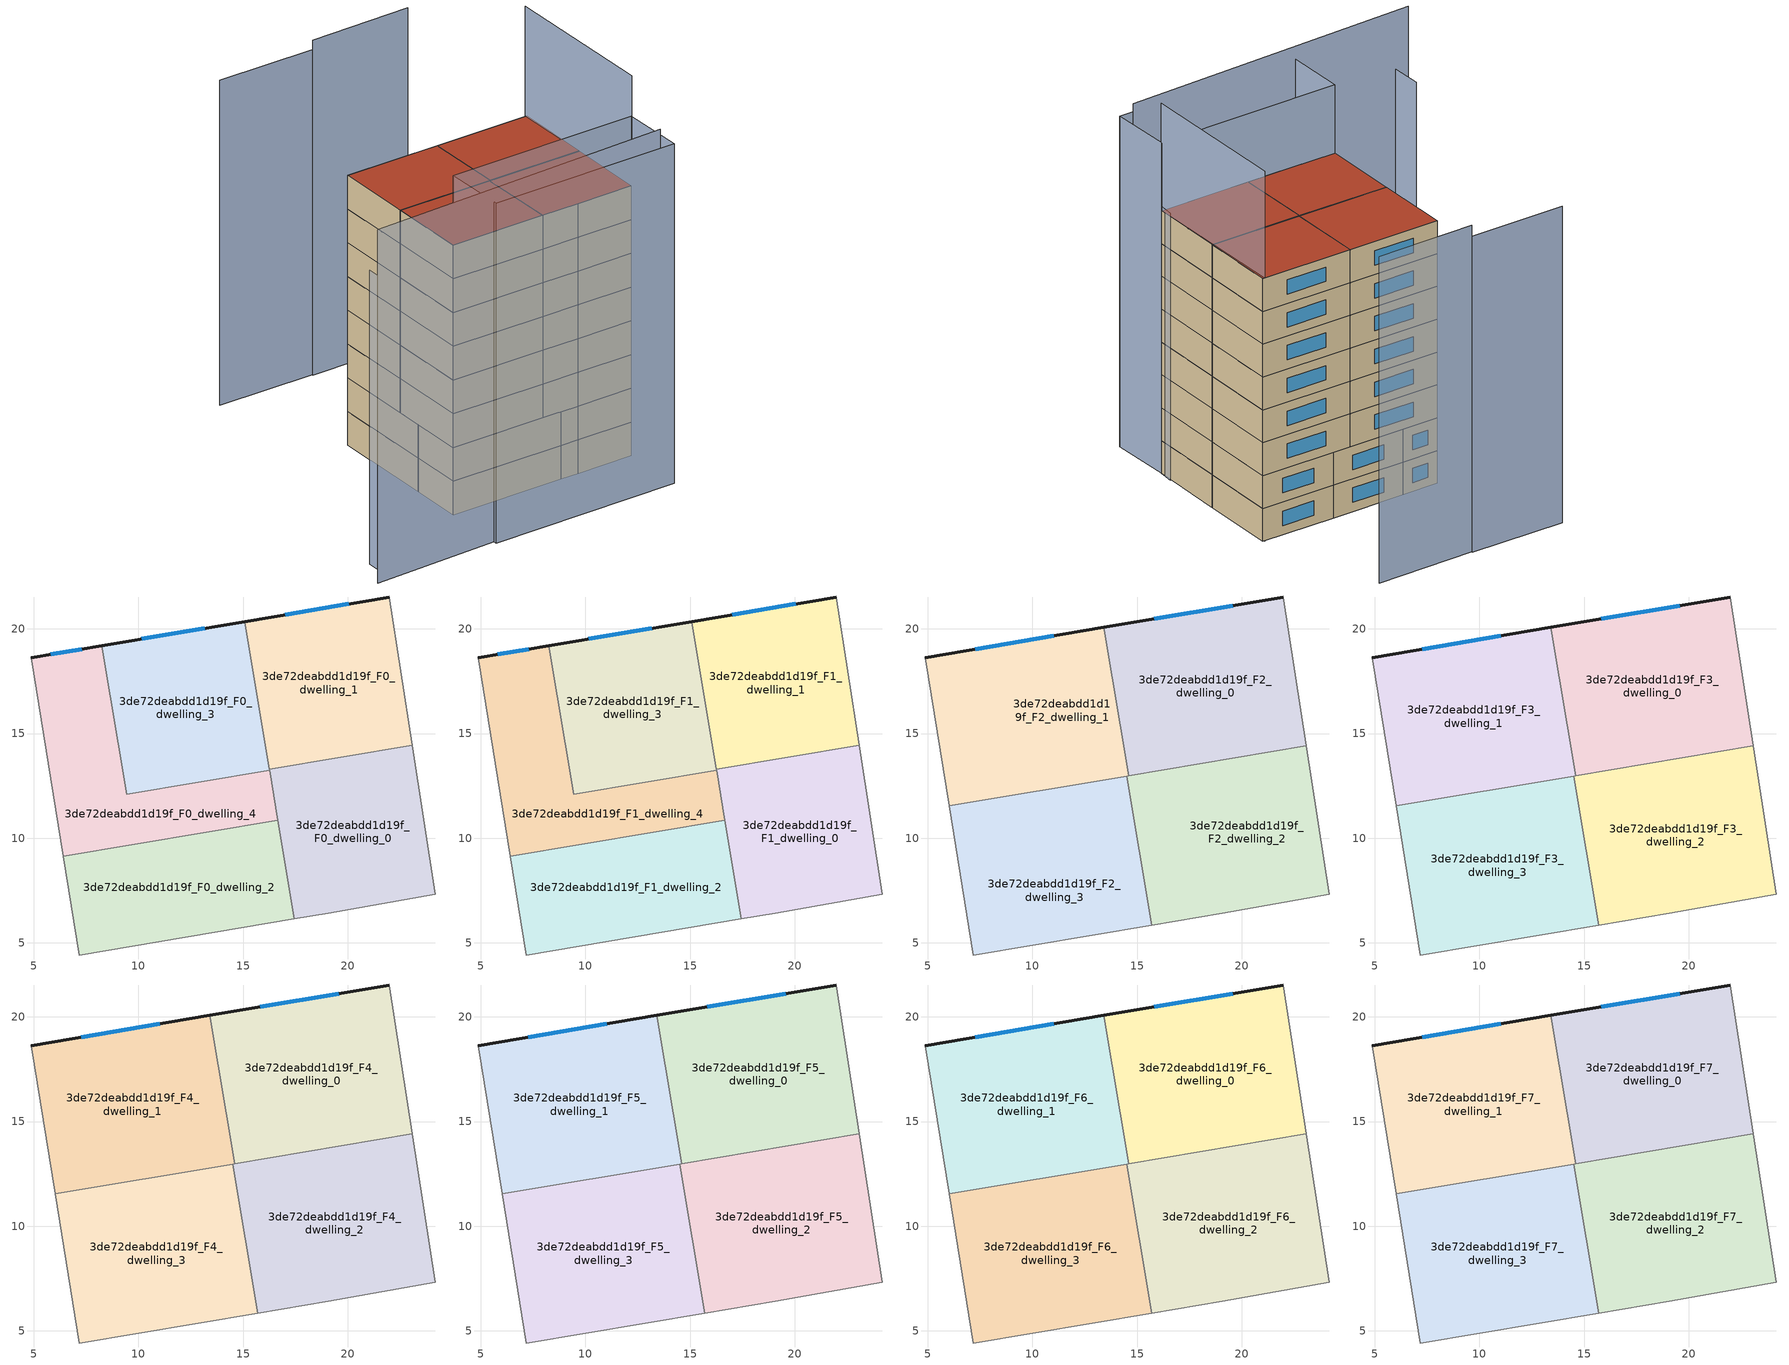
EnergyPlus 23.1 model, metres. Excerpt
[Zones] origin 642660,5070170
3de72deabdd1d19f_F0_dwelling_0
 floor ground (EU_floor_Construction): 23.08,14.45 24.19,7.31 19.08,6.42 17.46,6.14 16.25,13.31 z0
 wall adiabatic (EU_wall_Construction): 17.46,6.14 19.08,6.42 24.19,7.31 23.08,14.45 z0:3
 wall to 3de72deabdd1d19f_F0_dwelling_1 (EU_wall_Construction): 23.08,14.45 16.25,13.31 z0:3
 wall to 3de72deabdd1d19f_F0_dwelling_2 (EU_wall_Construction): 16.66,10.86 17.46,6.14 z0:3
 wall to 3de72deabdd1d19f_F0_dwelling_4 (EU_wall_Construction): 16.26,13.25 16.66,10.87 z0:3
 wall to 3de72deabdd1d19f_F0_dwelling_3 (EU_wall_Construction): 16.25,13.31 16.26,13.25 z0:3
3de72deabdd1d19f_F0_dwelling_1
 floor ground (EU_floor_Construction): 21.99,21.53 23.08,14.45 16.25,13.31 15.07,20.35 z0
 wall outside (EU_wall_Construction): 21.99,21.53 15.07,20.35 z0:3
 wall adiabatic (EU_wall_Construction): 23.08,14.45 21.99,21.53 z0:3
 wall to 3de72deabdd1d19f_F0_dwelling_3 (EU_wall_Construction): 15.07,20.35 16.25,13.31 z0:3
 window (EU_Window_Construction): 20.05,21.2 17.01,20.68 z0.84:2.16
3de72deabdd1d19f_F0_dwelling_2
 floor ground (EU_floor_Construction): 16.66,10.87 17.46,6.14 7.17,4.42 6.41,9.14 z0
 wall adiabatic (EU_wall_Construction): 6.41,9.14 7.17,4.42 17.46,6.14 z0:3
 wall to 3de72deabdd1d19f_F0_dwelling_4 (EU_wall_Construction): 16.66,10.87 6.41,9.14 z0:3
3de72deabdd1d19f_F0_dwelling_3
 floor ground (EU_floor_Construction): 15.07,20.35 16.26,13.25 9.44,12.1 8.25,19.2 z0
 wall outside (EU_wall_Construction): 15.07,20.35 8.25,19.2 z0:3
 wall to 3de72deabdd1d19f_F0_dwelling_4 (EU_wall_Construction): 8.25,19.2 9.44,12.1 16.26,13.25 z0:3
 window (EU_Window_Construction): 13.16,20.03 10.16,19.52 z0.84:2.16
3de72deabdd1d19f_F0_dwelling_4
 floor ground (EU_floor_Construction): 16.26,13.25 16.66,10.87 6.41,9.14 4.88,18.63 8.25,19.2 9.44,12.1 z0
 wall outside (EU_wall_Construction): 8.25,19.2 4.88,18.63 z0:3
 wall adiabatic (EU_wall_Construction): 4.88,18.63 6.41,9.14 z0:3
 window (EU_Window_Construction): 7.3,19.04 5.82,18.79 z0.84:2.16
3de72deabdd1d19f_F1_dwelling_0
 floor to 3de72deabdd1d19f_F0_dwelling_0 (EU_floor_Construction): 23.08,14.45 24.19,7.31 19.08,6.42 17.46,6.14 16.25,13.31 z3
 wall adiabatic (EU_wall_Construction): 17.46,6.14 19.08,6.42 24.19,7.31 23.08,14.45 z3:6
 wall to 3de72deabdd1d19f_F1_dwelling_1 (EU_wall_Construction): 23.08,14.45 16.25,13.31 z3:6
 wall to 3de72deabdd1d19f_F1_dwelling_2 (EU_wall_Construction): 16.66,10.86 17.46,6.14 z3:6
 wall to 3de72deabdd1d19f_F1_dwelling_4 (EU_wall_Construction): 16.26,13.25 16.66,10.87 z3:6
 wall to 3de72deabdd1d19f_F1_dwelling_3 (EU_wall_Construction): 16.25,13.31 16.26,13.25 z3:6
3de72deabdd1d19f_F1_dwelling_1
 floor to 3de72deabdd1d19f_F0_dwelling_1 (EU_floor_Construction): 21.99,21.53 23.08,14.45 16.25,13.31 15.07,20.35 z3
 wall outside (EU_wall_Construction): 21.99,21.53 15.07,20.35 z3:6
 wall adiabatic (EU_wall_Construction): 23.08,14.45 21.99,21.53 z3:6
 wall to 3de72deabdd1d19f_F1_dwelling_3 (EU_wall_Construction): 15.07,20.35 16.25,13.31 z3:6
 window (EU_Window_Construction): 20.05,21.2 17.01,20.68 z3.84:5.16
 ceiling adiabatic (EU_roof_Construction): 23.08,14.45 21.99,21.53 15.07,20.35 16.25,13.31 z6
3de72deabdd1d19f_F1_dwelling_2
 floor to 3de72deabdd1d19f_F0_dwelling_2 (EU_floor_Construction): 16.66,10.87 17.46,6.14 7.17,4.42 6.41,9.14 z3
 wall adiabatic (EU_wall_Construction): 6.41,9.14 7.17,4.42 17.46,6.14 z3:6
 wall to 3de72deabdd1d19f_F1_dwelling_4 (EU_wall_Construction): 16.66,10.87 6.41,9.14 z3:6
3de72deabdd1d19f_F1_dwelling_3
 floor to 3de72deabdd1d19f_F0_dwelling_3 (EU_floor_Construction): 15.07,20.35 16.26,13.25 9.44,12.1 8.25,19.2 z3
 wall outside (EU_wall_Construction): 15.07,20.35 8.25,19.2 z3:6
 wall to 3de72deabdd1d19f_F1_dwelling_4 (EU_wall_Construction): 8.25,19.2 9.44,12.1 16.26,13.25 z3:6
 window (EU_Window_Construction): 13.16,20.03 10.16,19.52 z3.84:5.16
 ceiling adiabatic (EU_roof_Construction): 16.26,13.25 15.07,20.35 8.25,19.2 9.44,12.12 16.26,13.26 z6
3de72deabdd1d19f_F1_dwelling_4
 floor to 3de72deabdd1d19f_F0_dwelling_4 (EU_floor_Construction): 16.26,13.25 16.66,10.87 6.41,9.14 4.88,18.63 8.25,19.2 9.44,12.1 z3
 wall outside (EU_wall_Construction): 8.25,19.2 4.88,18.63 z3:6
 wall adiabatic (EU_wall_Construction): 4.88,18.63 6.41,9.14 z3:6
 window (EU_Window_Construction): 7.3,19.04 5.82,18.79 z3.84:5.16
3de72deabdd1d19f_F2_dwelling_0
 floor to 3de72deabdd1d19f_F1_dwelling_0 (EU_floor_Construction): 23.08,14.45 23.09,14.41 16.26,13.26 16.25,13.31 z6
 floor adiabatic (EU_floor_Construction): 21.99,21.53 23.09,14.41 23.08,14.45 16.25,13.31 16.26,13.26 14.6,12.98 13.41,20.07 z6
 wall outside (EU_wall_Construction): 21.99,21.53 13.41,20.07 z6:9
 wall to 3de72deabdd1d19f_F2_dwelling_1 (EU_wall_Construction): 13.41,20.07 14.6,12.98 z6:9
 wall adiabatic (EU_wall_Construction): 23.09,14.41 21.99,21.53 z6:9
 wall to 3de72deabdd1d19f_F2_dwelling_2 (EU_wall_Construction): 14.6,12.98 23.09,14.41 z6:9
 window (EU_Window_Construction): 19.58,21.12 15.81,20.48 z6.84:8.16
3de72deabdd1d19f_F2_dwelling_1
 floor adiabatic (EU_floor_Construction): 13.41,20.07 14.6,12.98 9.44,12.12 8.25,19.2 z6
 floor to 3de72deabdd1d19f_F1_dwelling_4 (EU_floor_Construction): 8.25,19.2 9.44,12.12 6.02,11.54 4.88,18.63 z6
 wall outside (EU_wall_Construction): 13.41,20.07 4.88,18.63 z6:9
 wall adiabatic (EU_wall_Construction): 4.88,18.63 6.02,11.54 z6:9
 wall to 3de72deabdd1d19f_F2_dwelling_3 (EU_wall_Construction): 6.02,11.54 14.51,12.97 z6:9
 wall to 3de72deabdd1d19f_F2_dwelling_2 (EU_wall_Construction): 14.52,12.97 14.6,12.98 z6:9
 window (EU_Window_Construction): 11.02,19.67 7.27,19.03 z6.84:8.16
3de72deabdd1d19f_F2_dwelling_2
 floor to 3de72deabdd1d19f_F1_dwelling_0 (EU_floor_Construction): 23.09,14.41 24.19,7.31 19.08,6.42 17.46,6.14 16.26,13.26 z6
 floor to 3de72deabdd1d19f_F1_dwelling_2 (EU_floor_Construction): 16.66,10.86 17.46,6.14 15.71,5.85 14.92,10.57 z6
 floor to 3de72deabdd1d19f_F1_dwelling_3 (EU_floor_Construction): 16.26,13.26 16.26,13.25 14.52,12.95 14.52,12.97 z6
 floor to 3de72deabdd1d19f_F1_dwelling_4 (EU_floor_Construction): 16.26,13.25 16.66,10.86 14.92,10.57 14.52,12.95 z6
 wall adiabatic (EU_wall_Construction): 15.71,5.85 19.08,6.42 24.19,7.31 23.09,14.41 z6:9
 wall to 3de72deabdd1d19f_F2_dwelling_3 (EU_wall_Construction): 14.52,12.97 15.71,5.85 z6:9
3de72deabdd1d19f_F2_dwelling_3
 floor to 3de72deabdd1d19f_F1_dwelling_2 (EU_floor_Construction): 14.92,10.57 15.71,5.85 7.17,4.42 6.41,9.14 z6
 floor to 3de72deabdd1d19f_F1_dwelling_4 (EU_floor_Construction): 14.52,12.95 14.92,10.57 6.41,9.14 6.02,11.54 9.44,12.12 9.44,12.1 z6
 floor to 3de72deabdd1d19f_F1_dwelling_3 (EU_floor_Construction): 14.52,12.97 14.52,12.95 9.44,12.1 9.44,12.12 z6
 wall adiabatic (EU_wall_Construction): 6.02,11.54 7.17,4.42 15.71,5.85 z6:9
3de72deabdd1d19f_F3_dwelling_0
 floor to 3de72deabdd1d19f_F2_dwelling_0 (EU_floor_Construction): 21.99,21.53 23.09,14.41 14.6,12.98 13.41,20.07 z9
 wall outside (EU_wall_Construction): 21.99,21.53 13.41,20.07 z9:12
 wall to 3de72deabdd1d19f_F3_dwelling_1 (EU_wall_Construction): 13.41,20.07 14.6,12.98 z9:12
 wall adiabatic (EU_wall_Construction): 23.09,14.41 21.99,21.53 z9:12
 wall to 3de72deabdd1d19f_F3_dwelling_2 (EU_wall_Construction): 14.6,12.98 23.09,14.41 z9:12
 window (EU_Window_Construction): 19.58,21.12 15.81,20.48 z9.84:11.16
3de72deabdd1d19f_F3_dwelling_1
 floor to 3de72deabdd1d19f_F2_dwelling_1 (EU_floor_Construction): 13.41,20.07 14.6,12.98 6.02,11.54 4.88,18.63 z9
 wall outside (EU_wall_Construction): 13.41,20.07 4.88,18.63 z9:12
 wall adiabatic (EU_wall_Construction): 4.88,18.63 6.02,11.54 z9:12
 wall to 3de72deabdd1d19f_F3_dwelling_3 (EU_wall_Construction): 6.02,11.54 14.51,12.97 z9:12
 wall to 3de72deabdd1d19f_F3_dwelling_2 (EU_wall_Construction): 14.52,12.97 14.6,12.98 z9:12
 window (EU_Window_Construction): 11.02,19.67 7.27,19.03 z9.84:11.16
3de72deabdd1d19f_F3_dwelling_2
 floor to 3de72deabdd1d19f_F2_dwelling_2 (EU_floor_Construction): 23.09,14.41 24.19,7.31 19.08,6.42 15.71,5.85 14.52,12.97 z9
 wall adiabatic (EU_wall_Construction): 15.71,5.85 19.08,6.42 24.19,7.31 23.09,14.41 z9:12
 wall to 3de72deabdd1d19f_F3_dwelling_3 (EU_wall_Construction): 14.52,12.97 15.71,5.85 z9:12
3de72deabdd1d19f_F3_dwelling_3
 floor to 3de72deabdd1d19f_F2_dwelling_3 (EU_floor_Construction): 14.52,12.97 15.71,5.85 7.17,4.42 6.02,11.54 z9
 wall adiabatic (EU_wall_Construction): 6.02,11.54 7.17,4.42 15.71,5.85 z9:12
3de72deabdd1d19f_F4_dwelling_0
 floor to 3de72deabdd1d19f_F3_dwelling_0 (EU_floor_Construction): 21.99,21.53 23.09,14.41 14.6,12.98 13.41,20.07 z12
 wall outside (EU_wall_Construction): 21.99,21.53 13.41,20.07 z12:15
 wall to 3de72deabdd1d19f_F4_dwelling_1 (EU_wall_Construction): 13.41,20.07 14.6,12.98 z12:15
 wall adiabatic (EU_wall_Construction): 23.09,14.41 21.99,21.53 z12:15
 wall to 3de72deabdd1d19f_F4_dwelling_2 (EU_wall_Construction): 14.6,12.98 23.09,14.41 z12:15
 window (EU_Window_Construction): 19.58,21.12 15.81,20.48 z12.84:14.16
3de72deabdd1d19f_F4_dwelling_1
 floor to 3de72deabdd1d19f_F3_dwelling_1 (EU_floor_Construction): 13.41,20.07 14.6,12.98 6.02,11.54 4.88,18.63 z12
 wall outside (EU_wall_Construction): 13.41,20.07 4.88,18.63 z12:15
 wall adiabatic (EU_wall_Construction): 4.88,18.63 6.02,11.54 z12:15
 wall to 3de72deabdd1d19f_F4_dwelling_3 (EU_wall_Construction): 6.02,11.54 14.51,12.97 z12:15
 wall to 3de72deabdd1d19f_F4_dwelling_2 (EU_wall_Construction): 14.52,12.97 14.6,12.98 z12:15
 window (EU_Window_Construction): 11.02,19.67 7.27,19.03 z12.84:14.16
3de72deabdd1d19f_F4_dwelling_2
 floor to 3de72deabdd1d19f_F3_dwelling_2 (EU_floor_Construction): 23.09,14.41 24.19,7.31 19.08,6.42 15.71,5.85 14.52,12.97 z12
 wall adiabatic (EU_wall_Construction): 15.71,5.85 19.08,6.42 24.19,7.31 23.09,14.41 z12:15
 wall to 3de72deabdd1d19f_F4_dwelling_3 (EU_wall_Construction): 14.52,12.97 15.71,5.85 z12:15
3de72deabdd1d19f_F4_dwelling_3
 floor to 3de72deabdd1d19f_F3_dwelling_3 (EU_floor_Construction): 14.52,12.97 15.71,5.85 7.17,4.42 6.02,11.54 z12
 wall adiabatic (EU_wall_Construction): 6.02,11.54 7.17,4.42 15.71,5.85 z12:15
3de72deabdd1d19f_F5_dwelling_0
 floor to 3de72deabdd1d19f_F4_dwelling_0 (EU_floor_Construction): 21.99,21.53 23.09,14.41 14.6,12.98 13.41,20.07 z15
 wall outside (EU_wall_Construction): 21.99,21.53 13.41,20.07 z15:18
 wall to 3de72deabdd1d19f_F5_dwelling_1 (EU_wall_Construction): 13.41,20.07 14.6,12.98 z15:18
 wall adiabatic (EU_wall_Construction): 23.09,14.41 21.99,21.53 z15:18
 wall to 3de72deabdd1d19f_F5_dwelling_2 (EU_wall_Construction): 14.6,12.98 23.09,14.41 z15:18
 window (EU_Window_Construction): 19.58,21.12 15.81,20.48 z15.84:17.16
3de72deabdd1d19f_F5_dwelling_1
 floor to 3de72deabdd1d19f_F4_dwelling_1 (EU_floor_Construction): 13.41,20.07 14.6,12.98 6.02,11.54 4.88,18.63 z15
 wall outside (EU_wall_Construction): 13.41,20.07 4.88,18.63 z15:18
 wall adiabatic (EU_wall_Construction): 4.88,18.63 6.02,11.54 z15:18
 wall to 3de72deabdd1d19f_F5_dwelling_3 (EU_wall_Construction): 6.02,11.54 14.51,12.97 z15:18
 wall to 3de72deabdd1d19f_F5_dwelling_2 (EU_wall_Construction): 14.52,12.97 14.6,12.98 z15:18
 window (EU_Window_Construction): 11.02,19.67 7.27,19.03 z15.84:17.16
3de72deabdd1d19f_F5_dwelling_2
 floor to 3de72deabdd1d19f_F4_dwelling_2 (EU_floor_Construction): 23.09,14.41 24.19,7.31 19.08,6.42 15.71,5.85 14.52,12.97 z15
 wall adiabatic (EU_wall_Construction): 15.71,5.85 19.08,6.42 24.19,7.31 23.09,14.41 z15:18
 wall to 3de72deabdd1d19f_F5_dwelling_3 (EU_wall_Construction): 14.52,12.97 15.71,5.85 z15:18
3de72deabdd1d19f_F5_dwelling_3
 floor to 3de72deabdd1d19f_F4_dwelling_3 (EU_floor_Construction): 14.52,12.97 15.71,5.85 7.17,4.42 6.02,11.54 z15
 wall adiabatic (EU_wall_Construction): 6.02,11.54 7.17,4.42 15.71,5.85 z15:18
3de72deabdd1d19f_F6_dwelling_0
 floor to 3de72deabdd1d19f_F5_dwelling_0 (EU_floor_Construction): 21.99,21.53 23.09,14.41 14.6,12.98 13.41,20.07 z18
 wall outside (EU_wall_Construction): 21.99,21.53 13.41,20.07 z18:21
 wall to 3de72deabdd1d19f_F6_dwelling_1 (EU_wall_Construction): 13.41,20.07 14.6,12.98 z18:21
 wall adiabatic (EU_wall_Construction): 23.09,14.41 21.99,21.53 z18:21
 wall to 3de72deabdd1d19f_F6_dwelling_2 (EU_wall_Construction): 14.6,12.98 23.09,14.41 z18:21
 window (EU_Window_Construction): 19.58,21.12 15.81,20.48 z18.84:20.16
3de72deabdd1d19f_F6_dwelling_1
 floor to 3de72deabdd1d19f_F5_dwelling_1 (EU_floor_Construction): 13.41,20.07 14.6,12.98 6.02,11.54 4.88,18.63 z18
 wall outside (EU_wall_Construction): 13.41,20.07 4.88,18.63 z18:21
 wall adiabatic (EU_wall_Construction): 4.88,18.63 6.02,11.54 z18:21
 wall to 3de72deabdd1d19f_F6_dwelling_3 (EU_wall_Construction): 6.02,11.54 14.51,12.97 z18:21
 wall to 3de72deabdd1d19f_F6_dwelling_2 (EU_wall_Construction): 14.52,12.97 14.6,12.98 z18:21
 window (EU_Window_Construction): 11.02,19.67 7.27,19.03 z18.84:20.16
3de72deabdd1d19f_F6_dwelling_2
 floor to 3de72deabdd1d19f_F5_dwelling_2 (EU_floor_Construction): 23.09,14.41 24.19,7.31 19.08,6.42 15.71,5.85 14.52,12.97 z18
 wall adiabatic (EU_wall_Construction): 15.71,5.85 19.08,6.42 24.19,7.31 23.09,14.41 z18:21
 wall to 3de72deabdd1d19f_F6_dwelling_3 (EU_wall_Construction): 14.52,12.97 15.71,5.85 z18:21
3de72deabdd1d19f_F6_dwelling_3
 floor to 3de72deabdd1d19f_F5_dwelling_3 (EU_floor_Construction): 14.52,12.97 15.71,5.85 7.17,4.42 6.02,11.54 z18
 wall adiabatic (EU_wall_Construction): 6.02,11.54 7.17,4.42 15.71,5.85 z18:21
3de72deabdd1d19f_F7_dwelling_0
 floor to 3de72deabdd1d19f_F6_dwelling_0 (EU_floor_Construction): 21.99,21.53 23.09,14.41 14.6,12.98 13.41,20.07 z21
 wall outside (EU_wall_Construction): 21.99,21.53 13.41,20.07 z21:24
 wall to 3de72deabdd1d19f_F7_dwelling_1 (EU_wall_Construction): 13.41,20.07 14.6,12.98 z21:24
 wall adiabatic (EU_wall_Construction): 23.09,14.41 21.99,21.53 z21:24
 wall to 3de72deabdd1d19f_F7_dwelling_2 (EU_wall_Construction): 14.6,12.98 23.09,14.41 z21:24
 window (EU_Window_Construction): 19.58,21.12 15.81,20.48 z21.84:23.16
 roof outside (EU_roof_Construction): 23.09,14.41 21.99,21.53 13.41,20.07 14.6,12.98 z24
3de72deabdd1d19f_F7_dwelling_1
 floor to 3de72deabdd1d19f_F6_dwelling_1 (EU_floor_Construction): 13.41,20.07 14.6,12.98 6.02,11.54 4.88,18.63 z21
 wall outside (EU_wall_Construction): 13.41,20.07 4.88,18.63 z21:24
 wall adiabatic (EU_wall_Construction): 4.88,18.63 6.02,11.54 z21:24
 wall to 3de72deabdd1d19f_F7_dwelling_3 (EU_wall_Construction): 6.02,11.54 14.51,12.97 z21:24
 wall to 3de72deabdd1d19f_F7_dwelling_2 (EU_wall_Construction): 14.52,12.97 14.6,12.98 z21:24
 window (EU_Window_Construction): 11.02,19.67 7.27,19.03 z21.84:23.16
 roof outside (EU_roof_Construction): 14.6,12.98 13.41,20.07 4.88,18.63 6.02,11.54 z24
3de72deabdd1d19f_F7_dwelling_2
 floor to 3de72deabdd1d19f_F6_dwelling_2 (EU_floor_Construction): 23.09,14.41 24.19,7.31 19.08,6.42 15.71,5.85 14.52,12.97 z21
 wall adiabatic (EU_wall_Construction): 15.71,5.85 19.08,6.42 24.19,7.31 23.09,14.41 z21:24
 wall to 3de72deabdd1d19f_F7_dwelling_3 (EU_wall_Construction): 14.52,12.97 15.71,5.85 z21:24
 roof outside (EU_roof_Construction): 24.19,7.31 23.09,14.41 14.52,12.97 15.71,5.85 19.08,6.42 z24
3de72deabdd1d19f_F7_dwelling_3
 floor to 3de72deabdd1d19f_F6_dwelling_3 (EU_floor_Construction): 14.52,12.97 15.71,5.85 7.17,4.42 6.02,11.54 z21
 wall adiabatic (EU_wall_Construction): 6.02,11.54 7.17,4.42 15.71,5.85 z21:24
 roof outside (EU_roof_Construction): 15.71,5.85 14.52,12.97 6.02,11.54 7.17,4.42 z24
shading: 24.67,1.76 24.07,8.66 z0:24.4; -3.16,-3.34 24.28,2.28 z0:31.4; -2.33,-0.18 -1.87,-2.99 z0:26.1; 7.15,4.32 24.19,7.31 / 24.19,7.31 25.18,1.65 / 25.18,1.65 8.15,-1.35 / 8.15,-1.35 7.15,4.32 z0:30.2; 24.2,7.24 21.8,21.55 z0:33.8; 7.58,30.64 -1.22,29.14 z0:28.9; 16.69,32.13 7.58,30.5 z0:29.8
[Building]
EU S2 Campaign: North Axis=0; Terrain=City; Solar Distribution=FullExterior
[Site:Location]
Lyon-Bron: Latitude=45.75; Longitude=5; Time Zone=1; Elevation=198
[SizingPeriod:WeatherFileDays]
AnnualSizingPeriod: Begin Month=1; Begin Day of Month=1; End Month=12; End Day of Month=31; Day of Week for Start Day=Monday; Use Weather File Daylight Saving Period=No; Use Weather File Rain and Snow Indicators=No
[MATERIAL]
EU_InternalMass_Material: Roughness=MediumRough; Thickness=0.1; Conductivity=1; Density=1800; Specific Heat=900; Thermal Absorptance=0.9; Solar Absorptance=0.7; Visible Absorptance=0.7
[MATERIAL:NOMASS] Roughness=MediumRough; Thermal Absorptance=0.9; Solar Absorptance=0.7; Visible Absorptance=0.7
Name | Thermal Resistance
EU_wall_NoMass | 0.776494
EU_roof_NoMass | 0.486893
EU_floor_NoMass | 0.421597
[WINDOWMATERIAL:SIMPLEGLAZINGSYSTEM]
EU_Window_SimpleGlazing: UFactor=4.24961; Solar Heat Gain Coefficient=0.83; Visible Transmittance=0.83
[CONSTRUCTION]
EU_wall_Construction: EU_wall_NoMass
EU_roof_Construction: EU_roof_NoMass
EU_floor_Construction: EU_floor_NoMass
EU_Window_Construction: EU_Window_SimpleGlazing
EU_InternalMass_Construction: EU_InternalMass_Material
[ZONE] Type=1; Multiplier=1; Ceiling Height=autocalculate; Floor Area=autocalculate; Part of Total Floor Area=Yes
Name | Volume
3de72deabdd1d19f_F0_dwelling_0; 3de72deabdd1d19f_F1_dwelling_0 | 149.529
3de72deabdd1d19f_F2_dwelling_0; 3de72deabdd1d19f_F3_dwelling_0; 3de72deabdd1d19f_F4_dwelling_0; 3de72deabdd1d19f_F5_dwelling_0; 3de72deabdd1d19f_F6_dwelling_0; 3de72deabdd1d19f_F7_dwelling_0 | 186.921
3de72deabdd1d19f_F0_dwelling_1; 3de72deabdd1d19f_F1_dwelling_1 | 149.548
3de72deabdd1d19f_F2_dwelling_1; 3de72deabdd1d19f_F3_dwelling_1; 3de72deabdd1d19f_F4_dwelling_1; 3de72deabdd1d19f_F5_dwelling_1; 3de72deabdd1d19f_F6_dwelling_1; 3de72deabdd1d19f_F7_dwelling_1 | 186.931
3de72deabdd1d19f_F0_dwelling_2; 3de72deabdd1d19f_F1_dwelling_2 | 149.556
3de72deabdd1d19f_F2_dwelling_2; 3de72deabdd1d19f_F3_dwelling_2; 3de72deabdd1d19f_F4_dwelling_2; 3de72deabdd1d19f_F5_dwelling_2; 3de72deabdd1d19f_F6_dwelling_2; 3de72deabdd1d19f_F7_dwelling_2 | 186.925
3de72deabdd1d19f_F0_dwelling_3; 3de72deabdd1d19f_F1_dwelling_3 | 149.53
3de72deabdd1d19f_F2_dwelling_3; 3de72deabdd1d19f_F3_dwelling_3; 3de72deabdd1d19f_F4_dwelling_3; 3de72deabdd1d19f_F5_dwelling_3; 3de72deabdd1d19f_F6_dwelling_3; 3de72deabdd1d19f_F7_dwelling_3 | 186.941
3de72deabdd1d19f_F0_dwelling_4; 3de72deabdd1d19f_F1_dwelling_4 | 149.542
[INTERNALMASS] Construction=EU_InternalMass_Construction
Name | Zone or ZoneList | Surface Area
3de72deabdd1d19f_F0_dwelling_0_EU_InternalMass | 3de72deabdd1d19f_F0_dwelling_0 | 49.8423
3de72deabdd1d19f_F0_dwelling_1_EU_InternalMass | 3de72deabdd1d19f_F0_dwelling_1 | 49.8497
3de72deabdd1d19f_F0_dwelling_2_EU_InternalMass | 3de72deabdd1d19f_F0_dwelling_2 | 49.8539
3de72deabdd1d19f_F0_dwelling_3_EU_InternalMass | 3de72deabdd1d19f_F0_dwelling_3 | 49.8447
3de72deabdd1d19f_F0_dwelling_4_EU_InternalMass | 3de72deabdd1d19f_F0_dwelling_4 | 49.8474
3de72deabdd1d19f_F1_dwelling_0_EU_InternalMass | 3de72deabdd1d19f_F1_dwelling_0 | 49.8423
3de72deabdd1d19f_F1_dwelling_1_EU_InternalMass | 3de72deabdd1d19f_F1_dwelling_1 | 49.8497
3de72deabdd1d19f_F1_dwelling_2_EU_InternalMass | 3de72deabdd1d19f_F1_dwelling_2 | 49.8539
3de72deabdd1d19f_F1_dwelling_3_EU_InternalMass | 3de72deabdd1d19f_F1_dwelling_3 | 49.8447
3de72deabdd1d19f_F1_dwelling_4_EU_InternalMass | 3de72deabdd1d19f_F1_dwelling_4 | 49.8474
3de72deabdd1d19f_F2_dwelling_0_EU_InternalMass | 3de72deabdd1d19f_F2_dwelling_0 | 62.3073
3de72deabdd1d19f_F2_dwelling_1_EU_InternalMass | 3de72deabdd1d19f_F2_dwelling_1 | 62.31
3de72deabdd1d19f_F2_dwelling_2_EU_InternalMass | 3de72deabdd1d19f_F2_dwelling_2 | 62.3081
3de72deabdd1d19f_F2_dwelling_3_EU_InternalMass | 3de72deabdd1d19f_F2_dwelling_3 | 62.3135
3de72deabdd1d19f_F3_dwelling_0_EU_InternalMass | 3de72deabdd1d19f_F3_dwelling_0 | 62.3073
3de72deabdd1d19f_F3_dwelling_1_EU_InternalMass | 3de72deabdd1d19f_F3_dwelling_1 | 62.31
3de72deabdd1d19f_F3_dwelling_2_EU_InternalMass | 3de72deabdd1d19f_F3_dwelling_2 | 62.3081
3de72deabdd1d19f_F3_dwelling_3_EU_InternalMass | 3de72deabdd1d19f_F3_dwelling_3 | 62.3135
3de72deabdd1d19f_F4_dwelling_0_EU_InternalMass | 3de72deabdd1d19f_F4_dwelling_0 | 62.3073
3de72deabdd1d19f_F4_dwelling_1_EU_InternalMass | 3de72deabdd1d19f_F4_dwelling_1 | 62.31
3de72deabdd1d19f_F4_dwelling_2_EU_InternalMass | 3de72deabdd1d19f_F4_dwelling_2 | 62.3081
3de72deabdd1d19f_F4_dwelling_3_EU_InternalMass | 3de72deabdd1d19f_F4_dwelling_3 | 62.3135
3de72deabdd1d19f_F5_dwelling_0_EU_InternalMass | 3de72deabdd1d19f_F5_dwelling_0 | 62.3073
3de72deabdd1d19f_F5_dwelling_1_EU_InternalMass | 3de72deabdd1d19f_F5_dwelling_1 | 62.31
3de72deabdd1d19f_F5_dwelling_2_EU_InternalMass | 3de72deabdd1d19f_F5_dwelling_2 | 62.3081
3de72deabdd1d19f_F5_dwelling_3_EU_InternalMass | 3de72deabdd1d19f_F5_dwelling_3 | 62.3135
3de72deabdd1d19f_F6_dwelling_0_EU_InternalMass | 3de72deabdd1d19f_F6_dwelling_0 | 62.3073
3de72deabdd1d19f_F6_dwelling_1_EU_InternalMass | 3de72deabdd1d19f_F6_dwelling_1 | 62.31
3de72deabdd1d19f_F6_dwelling_2_EU_InternalMass | 3de72deabdd1d19f_F6_dwelling_2 | 62.3081
3de72deabdd1d19f_F6_dwelling_3_EU_InternalMass | 3de72deabdd1d19f_F6_dwelling_3 | 62.3135
3de72deabdd1d19f_F7_dwelling_0_EU_InternalMass | 3de72deabdd1d19f_F7_dwelling_0 | 62.3073
3de72deabdd1d19f_F7_dwelling_1_EU_InternalMass | 3de72deabdd1d19f_F7_dwelling_1 | 62.31
3de72deabdd1d19f_F7_dwelling_2_EU_InternalMass | 3de72deabdd1d19f_F7_dwelling_2 | 62.3081
3de72deabdd1d19f_F7_dwelling_3_EU_InternalMass | 3de72deabdd1d19f_F7_dwelling_3 | 62.3135
[OTHEREQUIPMENT] Fuel Type=Electricity; Design Level Calculation Method=Watts/Area; Power per Zone Floor Area=1; Fraction Latent=0; Fraction Radiant=0; Fraction Lost=0; Carbon Dioxide Generation Rate=0; EndUse Subcategory=EU_Step8_InternalGains
Name | Zone or ZoneList or Space or SpaceList | Schedule
EU_Step8_InternalGain_3de72deabdd1d19f_F0_dwelling_0_f000 | 3de72deabdd1d19f_F0_dwelling_0 | EU_Step8_GainSchedule_3de72deabdd1d19f_F0_dwelling_0_f000
EU_Step8_InternalGain_3de72deabdd1d19f_F0_dwelling_1_f000 | 3de72deabdd1d19f_F0_dwelling_1 | EU_Step8_GainSchedule_3de72deabdd1d19f_F0_dwelling_1_f000
EU_Step8_InternalGain_3de72deabdd1d19f_F0_dwelling_2_f000 | 3de72deabdd1d19f_F0_dwelling_2 | EU_Step8_GainSchedule_3de72deabdd1d19f_F0_dwelling_2_f000
EU_Step8_InternalGain_3de72deabdd1d19f_F0_dwelling_3_f000 | 3de72deabdd1d19f_F0_dwelling_3 | EU_Step8_GainSchedule_3de72deabdd1d19f_F0_dwelling_3_f000
EU_Step8_InternalGain_3de72deabdd1d19f_F0_dwelling_4_f000 | 3de72deabdd1d19f_F0_dwelling_4 | EU_Step8_GainSchedule_3de72deabdd1d19f_F0_dwelling_4_f000
EU_Step8_InternalGain_3de72deabdd1d19f_F1_dwelling_0_f000 | 3de72deabdd1d19f_F1_dwelling_0 | EU_Step8_GainSchedule_3de72deabdd1d19f_F1_dwelling_0_f000
EU_Step8_InternalGain_3de72deabdd1d19f_F1_dwelling_1_f000 | 3de72deabdd1d19f_F1_dwelling_1 | EU_Step8_GainSchedule_3de72deabdd1d19f_F1_dwelling_1_f000
EU_Step8_InternalGain_3de72deabdd1d19f_F1_dwelling_2_f000 | 3de72deabdd1d19f_F1_dwelling_2 | EU_Step8_GainSchedule_3de72deabdd1d19f_F1_dwelling_2_f000
EU_Step8_InternalGain_3de72deabdd1d19f_F1_dwelling_3_f000 | 3de72deabdd1d19f_F1_dwelling_3 | EU_Step8_GainSchedule_3de72deabdd1d19f_F1_dwelling_3_f000
EU_Step8_InternalGain_3de72deabdd1d19f_F1_dwelling_4_f000 | 3de72deabdd1d19f_F1_dwelling_4 | EU_Step8_GainSchedule_3de72deabdd1d19f_F1_dwelling_4_f000
EU_Step8_InternalGain_3de72deabdd1d19f_F2_dwelling_0_f000 | 3de72deabdd1d19f_F2_dwelling_0 | EU_Step8_GainSchedule_3de72deabdd1d19f_F2_dwelling_0_f000
EU_Step8_InternalGain_3de72deabdd1d19f_F2_dwelling_1_f000 | 3de72deabdd1d19f_F2_dwelling_1 | EU_Step8_GainSchedule_3de72deabdd1d19f_F2_dwelling_1_f000
EU_Step8_InternalGain_3de72deabdd1d19f_F2_dwelling_2_f000 | 3de72deabdd1d19f_F2_dwelling_2 | EU_Step8_GainSchedule_3de72deabdd1d19f_F2_dwelling_2_f000
EU_Step8_InternalGain_3de72deabdd1d19f_F2_dwelling_3_f000 | 3de72deabdd1d19f_F2_dwelling_3 | EU_Step8_GainSchedule_3de72deabdd1d19f_F2_dwelling_3_f000
EU_Step8_InternalGain_3de72deabdd1d19f_F3_dwelling_0_f000 | 3de72deabdd1d19f_F3_dwelling_0 | EU_Step8_GainSchedule_3de72deabdd1d19f_F3_dwelling_0_f000
EU_Step8_InternalGain_3de72deabdd1d19f_F3_dwelling_1_f000 | 3de72deabdd1d19f_F3_dwelling_1 | EU_Step8_GainSchedule_3de72deabdd1d19f_F3_dwelling_1_f000
EU_Step8_InternalGain_3de72deabdd1d19f_F3_dwelling_2_f000 | 3de72deabdd1d19f_F3_dwelling_2 | EU_Step8_GainSchedule_3de72deabdd1d19f_F3_dwelling_2_f000
EU_Step8_InternalGain_3de72deabdd1d19f_F3_dwelling_3_f000 | 3de72deabdd1d19f_F3_dwelling_3 | EU_Step8_GainSchedule_3de72deabdd1d19f_F3_dwelling_3_f000
EU_Step8_InternalGain_3de72deabdd1d19f_F4_dwelling_0_f000 | 3de72deabdd1d19f_F4_dwelling_0 | EU_Step8_GainSchedule_3de72deabdd1d19f_F4_dwelling_0_f000
EU_Step8_InternalGain_3de72deabdd1d19f_F4_dwelling_1_f000 | 3de72deabdd1d19f_F4_dwelling_1 | EU_Step8_GainSchedule_3de72deabdd1d19f_F4_dwelling_1_f000
EU_Step8_InternalGain_3de72deabdd1d19f_F4_dwelling_2_f000 | 3de72deabdd1d19f_F4_dwelling_2 | EU_Step8_GainSchedule_3de72deabdd1d19f_F4_dwelling_2_f000
EU_Step8_InternalGain_3de72deabdd1d19f_F4_dwelling_3_f000 | 3de72deabdd1d19f_F4_dwelling_3 | EU_Step8_GainSchedule_3de72deabdd1d19f_F4_dwelling_3_f000
EU_Step8_InternalGain_3de72deabdd1d19f_F5_dwelling_0_f000 | 3de72deabdd1d19f_F5_dwelling_0 | EU_Step8_GainSchedule_3de72deabdd1d19f_F5_dwelling_0_f000
EU_Step8_InternalGain_3de72deabdd1d19f_F5_dwelling_1_f000 | 3de72deabdd1d19f_F5_dwelling_1 | EU_Step8_GainSchedule_3de72deabdd1d19f_F5_dwelling_1_f000
EU_Step8_InternalGain_3de72deabdd1d19f_F5_dwelling_2_f000 | 3de72deabdd1d19f_F5_dwelling_2 | EU_Step8_GainSchedule_3de72deabdd1d19f_F5_dwelling_2_f000
EU_Step8_InternalGain_3de72deabdd1d19f_F5_dwelling_3_f000 | 3de72deabdd1d19f_F5_dwelling_3 | EU_Step8_GainSchedule_3de72deabdd1d19f_F5_dwelling_3_f000
EU_Step8_InternalGain_3de72deabdd1d19f_F6_dwelling_0_f000 | 3de72deabdd1d19f_F6_dwelling_0 | EU_Step8_GainSchedule_3de72deabdd1d19f_F6_dwelling_0_f000
EU_Step8_InternalGain_3de72deabdd1d19f_F6_dwelling_1_f000 | 3de72deabdd1d19f_F6_dwelling_1 | EU_Step8_GainSchedule_3de72deabdd1d19f_F6_dwelling_1_f000
EU_Step8_InternalGain_3de72deabdd1d19f_F6_dwelling_2_f000 | 3de72deabdd1d19f_F6_dwelling_2 | EU_Step8_GainSchedule_3de72deabdd1d19f_F6_dwelling_2_f000
EU_Step8_InternalGain_3de72deabdd1d19f_F6_dwelling_3_f000 | 3de72deabdd1d19f_F6_dwelling_3 | EU_Step8_GainSchedule_3de72deabdd1d19f_F6_dwelling_3_f000
EU_Step8_InternalGain_3de72deabdd1d19f_F7_dwelling_0_f000 | 3de72deabdd1d19f_F7_dwelling_0 | EU_Step8_GainSchedule_3de72deabdd1d19f_F7_dwelling_0_f000
EU_Step8_InternalGain_3de72deabdd1d19f_F7_dwelling_1_f000 | 3de72deabdd1d19f_F7_dwelling_1 | EU_Step8_GainSchedule_3de72deabdd1d19f_F7_dwelling_1_f000
EU_Step8_InternalGain_3de72deabdd1d19f_F7_dwelling_2_f000 | 3de72deabdd1d19f_F7_dwelling_2 | EU_Step8_GainSchedule_3de72deabdd1d19f_F7_dwelling_2_f000
EU_Step8_InternalGain_3de72deabdd1d19f_F7_dwelling_3_f000 | 3de72deabdd1d19f_F7_dwelling_3 | EU_Step8_GainSchedule_3de72deabdd1d19f_F7_dwelling_3_f000
[ZONEVENTILATION:DESIGNFLOWRATE] Schedule=EU_AlwaysOn; Design Flow Rate Calculation Method=AirChanges/Hour; Air Changes per Hour=0.693814; Ventilation Type=Natural; Fan Pressure Rise=0; Fan Total Efficiency=1; Constant Term Coefficient=1; Temperature Term Coefficient=0; Velocity Term Coefficient=0; Velocity Squared Term Coefficient=0; Minimum Indoor Temperature=-100; Maximum Indoor Temperature=100; Delta Temperature=-100; Minimum Outdoor Temperature=-100; Maximum Outdoor Temperature=100; Maximum Wind Speed=40
Name | Zone or ZoneList or Space or SpaceList
EU_ConstantAir_3de72deabdd1d19f_F0_dwelling_0 | 3de72deabdd1d19f_F0_dwelling_0
EU_ConstantAir_3de72deabdd1d19f_F0_dwelling_1 | 3de72deabdd1d19f_F0_dwelling_1
EU_ConstantAir_3de72deabdd1d19f_F0_dwelling_2 | 3de72deabdd1d19f_F0_dwelling_2
EU_ConstantAir_3de72deabdd1d19f_F0_dwelling_3 | 3de72deabdd1d19f_F0_dwelling_3
EU_ConstantAir_3de72deabdd1d19f_F0_dwelling_4 | 3de72deabdd1d19f_F0_dwelling_4
EU_ConstantAir_3de72deabdd1d19f_F1_dwelling_0 | 3de72deabdd1d19f_F1_dwelling_0
EU_ConstantAir_3de72deabdd1d19f_F1_dwelling_1 | 3de72deabdd1d19f_F1_dwelling_1
EU_ConstantAir_3de72deabdd1d19f_F1_dwelling_2 | 3de72deabdd1d19f_F1_dwelling_2
EU_ConstantAir_3de72deabdd1d19f_F1_dwelling_3 | 3de72deabdd1d19f_F1_dwelling_3
EU_ConstantAir_3de72deabdd1d19f_F1_dwelling_4 | 3de72deabdd1d19f_F1_dwelling_4
EU_ConstantAir_3de72deabdd1d19f_F2_dwelling_0 | 3de72deabdd1d19f_F2_dwelling_0
EU_ConstantAir_3de72deabdd1d19f_F2_dwelling_1 | 3de72deabdd1d19f_F2_dwelling_1
EU_ConstantAir_3de72deabdd1d19f_F2_dwelling_2 | 3de72deabdd1d19f_F2_dwelling_2
EU_ConstantAir_3de72deabdd1d19f_F2_dwelling_3 | 3de72deabdd1d19f_F2_dwelling_3
EU_ConstantAir_3de72deabdd1d19f_F3_dwelling_0 | 3de72deabdd1d19f_F3_dwelling_0
EU_ConstantAir_3de72deabdd1d19f_F3_dwelling_1 | 3de72deabdd1d19f_F3_dwelling_1
EU_ConstantAir_3de72deabdd1d19f_F3_dwelling_2 | 3de72deabdd1d19f_F3_dwelling_2
EU_ConstantAir_3de72deabdd1d19f_F3_dwelling_3 | 3de72deabdd1d19f_F3_dwelling_3
EU_ConstantAir_3de72deabdd1d19f_F4_dwelling_0 | 3de72deabdd1d19f_F4_dwelling_0
EU_ConstantAir_3de72deabdd1d19f_F4_dwelling_1 | 3de72deabdd1d19f_F4_dwelling_1
EU_ConstantAir_3de72deabdd1d19f_F4_dwelling_2 | 3de72deabdd1d19f_F4_dwelling_2
EU_ConstantAir_3de72deabdd1d19f_F4_dwelling_3 | 3de72deabdd1d19f_F4_dwelling_3
EU_ConstantAir_3de72deabdd1d19f_F5_dwelling_0 | 3de72deabdd1d19f_F5_dwelling_0
EU_ConstantAir_3de72deabdd1d19f_F5_dwelling_1 | 3de72deabdd1d19f_F5_dwelling_1
EU_ConstantAir_3de72deabdd1d19f_F5_dwelling_2 | 3de72deabdd1d19f_F5_dwelling_2
EU_ConstantAir_3de72deabdd1d19f_F5_dwelling_3 | 3de72deabdd1d19f_F5_dwelling_3
EU_ConstantAir_3de72deabdd1d19f_F6_dwelling_0 | 3de72deabdd1d19f_F6_dwelling_0
EU_ConstantAir_3de72deabdd1d19f_F6_dwelling_1 | 3de72deabdd1d19f_F6_dwelling_1
EU_ConstantAir_3de72deabdd1d19f_F6_dwelling_2 | 3de72deabdd1d19f_F6_dwelling_2
EU_ConstantAir_3de72deabdd1d19f_F6_dwelling_3 | 3de72deabdd1d19f_F6_dwelling_3
EU_ConstantAir_3de72deabdd1d19f_F7_dwelling_0 | 3de72deabdd1d19f_F7_dwelling_0
EU_ConstantAir_3de72deabdd1d19f_F7_dwelling_1 | 3de72deabdd1d19f_F7_dwelling_1
EU_ConstantAir_3de72deabdd1d19f_F7_dwelling_2 | 3de72deabdd1d19f_F7_dwelling_2
EU_ConstantAir_3de72deabdd1d19f_F7_dwelling_3 | 3de72deabdd1d19f_F7_dwelling_3
[HVACTEMPLATE:THERMOSTAT] Constant Heating Setpoint=20; Constant Cooling Setpoint=50
EU_HeatOnly_3de72deabdd1d19f_F0_dwelling_0; EU_HeatOnly_3de72deabdd1d19f_F0_dwelling_1; EU_HeatOnly_3de72deabdd1d19f_F0_dwelling_2; EU_HeatOnly_3de72deabdd1d19f_F0_dwelling_3; EU_HeatOnly_3de72deabdd1d19f_F0_dwelling_4; EU_HeatOnly_3de72deabdd1d19f_F1_dwelling_0; EU_HeatOnly_3de72deabdd1d19f_F1_dwelling_1; EU_HeatOnly_3de72deabdd1d19f_F1_dwelling_2; EU_HeatOnly_3de72deabdd1d19f_F1_dwelling_3; EU_HeatOnly_3de72deabdd1d19f_F1_dwelling_4; EU_HeatOnly_3de72deabdd1d19f_F2_dwelling_0; EU_HeatOnly_3de72deabdd1d19f_F2_dwelling_1; EU_HeatOnly_3de72deabdd1d19f_F2_dwelling_2; EU_HeatOnly_3de72deabdd1d19f_F2_dwelling_3; EU_HeatOnly_3de72deabdd1d19f_F3_dwelling_0; EU_HeatOnly_3de72deabdd1d19f_F3_dwelling_1; EU_HeatOnly_3de72deabdd1d19f_F3_dwelling_2; EU_HeatOnly_3de72deabdd1d19f_F3_dwelling_3; EU_HeatOnly_3de72deabdd1d19f_F4_dwelling_0; EU_HeatOnly_3de72deabdd1d19f_F4_dwelling_1; EU_HeatOnly_3de72deabdd1d19f_F4_dwelling_2; EU_HeatOnly_3de72deabdd1d19f_F4_dwelling_3; EU_HeatOnly_3de72deabdd1d19f_F5_dwelling_0; EU_HeatOnly_3de72deabdd1d19f_F5_dwelling_1; EU_HeatOnly_3de72deabdd1d19f_F5_dwelling_2; EU_HeatOnly_3de72deabdd1d19f_F5_dwelling_3; EU_HeatOnly_3de72deabdd1d19f_F6_dwelling_0; EU_HeatOnly_3de72deabdd1d19f_F6_dwelling_1; EU_HeatOnly_3de72deabdd1d19f_F6_dwelling_2; EU_HeatOnly_3de72deabdd1d19f_F6_dwelling_3; EU_HeatOnly_3de72deabdd1d19f_F7_dwelling_0; EU_HeatOnly_3de72deabdd1d19f_F7_dwelling_1; EU_HeatOnly_3de72deabdd1d19f_F7_dwelling_2; EU_HeatOnly_3de72deabdd1d19f_F7_dwelling_3
[HVACTEMPLATE:ZONE:IDEALLOADSAIRSYSTEM] System Availability Schedule=EU_AlwaysOn; Maximum Heating Supply Air Temperature=50; Minimum Cooling Supply Air Temperature=13; Maximum Heating Supply Air Humidity Ratio=0.0156; Minimum Cooling Supply Air Humidity Ratio=0.0077; Heating Limit=NoLimit; Cooling Limit=NoLimit; Heating Availability Schedule=EU_AlwaysOn; Cooling Availability Schedule=EU_CoolingOff; Dehumidification Control Type=ConstantSensibleHeatRatio; Cooling Sensible Heat Ratio=0.7; Dehumidification Setpoint=60; Humidification Control Type=None; Humidification Setpoint=30; Outdoor Air Method=None; Outdoor Air Flow Rate per Person=0.00944; Outdoor Air Flow Rate per Zone Floor Area=0; Outdoor Air Flow Rate per Zone=0; Demand Controlled Ventilation Type=None; Outdoor Air Economizer Type=NoEconomizer; Heat Recovery Type=None; Sensible Heat Recovery Effectiveness=0.7; Latent Heat Recovery Effectiveness=0.65
Name | Template Thermostat
3de72deabdd1d19f_F0_dwelling_0 | EU_HeatOnly_3de72deabdd1d19f_F0_dwelling_0
3de72deabdd1d19f_F0_dwelling_1 | EU_HeatOnly_3de72deabdd1d19f_F0_dwelling_1
3de72deabdd1d19f_F0_dwelling_2 | EU_HeatOnly_3de72deabdd1d19f_F0_dwelling_2
3de72deabdd1d19f_F0_dwelling_3 | EU_HeatOnly_3de72deabdd1d19f_F0_dwelling_3
3de72deabdd1d19f_F0_dwelling_4 | EU_HeatOnly_3de72deabdd1d19f_F0_dwelling_4
3de72deabdd1d19f_F1_dwelling_0 | EU_HeatOnly_3de72deabdd1d19f_F1_dwelling_0
3de72deabdd1d19f_F1_dwelling_1 | EU_HeatOnly_3de72deabdd1d19f_F1_dwelling_1
3de72deabdd1d19f_F1_dwelling_2 | EU_HeatOnly_3de72deabdd1d19f_F1_dwelling_2
3de72deabdd1d19f_F1_dwelling_3 | EU_HeatOnly_3de72deabdd1d19f_F1_dwelling_3
3de72deabdd1d19f_F1_dwelling_4 | EU_HeatOnly_3de72deabdd1d19f_F1_dwelling_4
3de72deabdd1d19f_F2_dwelling_0 | EU_HeatOnly_3de72deabdd1d19f_F2_dwelling_0
3de72deabdd1d19f_F2_dwelling_1 | EU_HeatOnly_3de72deabdd1d19f_F2_dwelling_1
3de72deabdd1d19f_F2_dwelling_2 | EU_HeatOnly_3de72deabdd1d19f_F2_dwelling_2
3de72deabdd1d19f_F2_dwelling_3 | EU_HeatOnly_3de72deabdd1d19f_F2_dwelling_3
3de72deabdd1d19f_F3_dwelling_0 | EU_HeatOnly_3de72deabdd1d19f_F3_dwelling_0
3de72deabdd1d19f_F3_dwelling_1 | EU_HeatOnly_3de72deabdd1d19f_F3_dwelling_1
3de72deabdd1d19f_F3_dwelling_2 | EU_HeatOnly_3de72deabdd1d19f_F3_dwelling_2
3de72deabdd1d19f_F3_dwelling_3 | EU_HeatOnly_3de72deabdd1d19f_F3_dwelling_3
3de72deabdd1d19f_F4_dwelling_0 | EU_HeatOnly_3de72deabdd1d19f_F4_dwelling_0
3de72deabdd1d19f_F4_dwelling_1 | EU_HeatOnly_3de72deabdd1d19f_F4_dwelling_1
3de72deabdd1d19f_F4_dwelling_2 | EU_HeatOnly_3de72deabdd1d19f_F4_dwelling_2
3de72deabdd1d19f_F4_dwelling_3 | EU_HeatOnly_3de72deabdd1d19f_F4_dwelling_3
3de72deabdd1d19f_F5_dwelling_0 | EU_HeatOnly_3de72deabdd1d19f_F5_dwelling_0
3de72deabdd1d19f_F5_dwelling_1 | EU_HeatOnly_3de72deabdd1d19f_F5_dwelling_1
3de72deabdd1d19f_F5_dwelling_2 | EU_HeatOnly_3de72deabdd1d19f_F5_dwelling_2
3de72deabdd1d19f_F5_dwelling_3 | EU_HeatOnly_3de72deabdd1d19f_F5_dwelling_3
3de72deabdd1d19f_F6_dwelling_0 | EU_HeatOnly_3de72deabdd1d19f_F6_dwelling_0
3de72deabdd1d19f_F6_dwelling_1 | EU_HeatOnly_3de72deabdd1d19f_F6_dwelling_1
3de72deabdd1d19f_F6_dwelling_2 | EU_HeatOnly_3de72deabdd1d19f_F6_dwelling_2
3de72deabdd1d19f_F6_dwelling_3 | EU_HeatOnly_3de72deabdd1d19f_F6_dwelling_3
3de72deabdd1d19f_F7_dwelling_0 | EU_HeatOnly_3de72deabdd1d19f_F7_dwelling_0
3de72deabdd1d19f_F7_dwelling_1 | EU_HeatOnly_3de72deabdd1d19f_F7_dwelling_1
3de72deabdd1d19f_F7_dwelling_2 | EU_HeatOnly_3de72deabdd1d19f_F7_dwelling_2
3de72deabdd1d19f_F7_dwelling_3 | EU_HeatOnly_3de72deabdd1d19f_F7_dwelling_3
[SIZING:ZONE] Zone Cooling Design Supply Air Temperature Input Method=SupplyAirTemperature; Zone Cooling Design Supply Air Temperature=13; Zone Heating Design Supply Air Temperature Input Method=SupplyAirTemperature; Zone Heating Design Supply Air Temperature=50; Zone Cooling Design Supply Air Humidity Ratio=0.008; Zone Heating Design Supply Air Humidity Ratio=0.008; Cooling Design Air Flow Method=DesignDay; Cooling Design Air Flow Rate=0; Cooling Minimum Air Flow per Zone Floor Area=0.000762; Cooling Minimum Air Flow=0; Cooling Minimum Air Flow Fraction=0.2; Heating Design Air Flow Method=DesignDay; Heating Design Air Flow Rate=0; Heating Maximum Air Flow per Zone Floor Area=0.002032; Heating Maximum Air Flow=0.141576; Heating Maximum Air Flow Fraction=0.3; Account for Dedicated Outdoor Air System=No; Dedicated Outdoor Air System Control Strategy=NeutralSupplyAir; Dedicated Outdoor Air Low Setpoint Temperature for Design=autosize; Dedicated Outdoor Air High Setpoint Temperature for Design=autosize; Zone Load Sizing Method=Sensible Load Only No Latent Load; Zone Latent Cooling Design Supply Air Humidity Ratio Input Method=HumidityRatioDifference; Zone Cooling Design Supply Air Humidity Ratio Difference=0.005; Zone Latent Heating Design Supply Air Humidity Ratio Input Method=HumidityRatioDifference; Zone Humidification Design Supply Air Humidity Ratio Difference=0.005
3de72deabdd1d19f_F0_dwelling_0; 3de72deabdd1d19f_F0_dwelling_1; 3de72deabdd1d19f_F0_dwelling_2; 3de72deabdd1d19f_F0_dwelling_3; 3de72deabdd1d19f_F0_dwelling_4; 3de72deabdd1d19f_F1_dwelling_0; 3de72deabdd1d19f_F1_dwelling_1; 3de72deabdd1d19f_F1_dwelling_2; 3de72deabdd1d19f_F1_dwelling_3; 3de72deabdd1d19f_F1_dwelling_4; 3de72deabdd1d19f_F2_dwelling_0; 3de72deabdd1d19f_F2_dwelling_1; 3de72deabdd1d19f_F2_dwelling_2; 3de72deabdd1d19f_F2_dwelling_3; 3de72deabdd1d19f_F3_dwelling_0; 3de72deabdd1d19f_F3_dwelling_1; 3de72deabdd1d19f_F3_dwelling_2; 3de72deabdd1d19f_F3_dwelling_3; 3de72deabdd1d19f_F4_dwelling_0; 3de72deabdd1d19f_F4_dwelling_1; 3de72deabdd1d19f_F4_dwelling_2; 3de72deabdd1d19f_F4_dwelling_3; 3de72deabdd1d19f_F5_dwelling_0; 3de72deabdd1d19f_F5_dwelling_1; 3de72deabdd1d19f_F5_dwelling_2; 3de72deabdd1d19f_F5_dwelling_3; 3de72deabdd1d19f_F6_dwelling_0; 3de72deabdd1d19f_F6_dwelling_1; 3de72deabdd1d19f_F6_dwelling_2; 3de72deabdd1d19f_F6_dwelling_3; 3de72deabdd1d19f_F7_dwelling_0; 3de72deabdd1d19f_F7_dwelling_1; 3de72deabdd1d19f_F7_dwelling_2; 3de72deabdd1d19f_F7_dwelling_3
[SCHEDULE:CONSTANT]
Name | Hourly Value
EU_AlwaysOn | 1
EU_CoolingOff | 0
[SCHEDULE:FILE] Column Number=1; Rows to Skip at Top=0; Number of Hours of Data=8760; Column Separator=Comma; Interpolate to Timestep=No; Minutes per Item=60; Adjust Schedule for Daylight Savings=Yes
Name | File
EU_Step8_GainSchedule_3de72deabdd1d19f_F0_dwelling_0_f000 | ../../schedules/3de72deabdd1d19f/3de72deabdd1d19f_F0_dwelling_0_f000_gain.csv
EU_Step8_GainSchedule_3de72deabdd1d19f_F0_dwelling_1_f000 | ../../schedules/3de72deabdd1d19f/3de72deabdd1d19f_F0_dwelling_1_f000_gain.csv
EU_Step8_GainSchedule_3de72deabdd1d19f_F0_dwelling_2_f000 | ../../schedules/3de72deabdd1d19f/3de72deabdd1d19f_F0_dwelling_2_f000_gain.csv
EU_Step8_GainSchedule_3de72deabdd1d19f_F0_dwelling_3_f000 | ../../schedules/3de72deabdd1d19f/3de72deabdd1d19f_F0_dwelling_3_f000_gain.csv
EU_Step8_GainSchedule_3de72deabdd1d19f_F0_dwelling_4_f000 | ../../schedules/3de72deabdd1d19f/3de72deabdd1d19f_F0_dwelling_4_f000_gain.csv
EU_Step8_GainSchedule_3de72deabdd1d19f_F1_dwelling_0_f000 | ../../schedules/3de72deabdd1d19f/3de72deabdd1d19f_F1_dwelling_0_f000_gain.csv
EU_Step8_GainSchedule_3de72deabdd1d19f_F1_dwelling_1_f000 | ../../schedules/3de72deabdd1d19f/3de72deabdd1d19f_F1_dwelling_1_f000_gain.csv
EU_Step8_GainSchedule_3de72deabdd1d19f_F1_dwelling_2_f000 | ../../schedules/3de72deabdd1d19f/3de72deabdd1d19f_F1_dwelling_2_f000_gain.csv
EU_Step8_GainSchedule_3de72deabdd1d19f_F1_dwelling_3_f000 | ../../schedules/3de72deabdd1d19f/3de72deabdd1d19f_F1_dwelling_3_f000_gain.csv
EU_Step8_GainSchedule_3de72deabdd1d19f_F1_dwelling_4_f000 | ../../schedules/3de72deabdd1d19f/3de72deabdd1d19f_F1_dwelling_4_f000_gain.csv
EU_Step8_GainSchedule_3de72deabdd1d19f_F2_dwelling_0_f000 | ../../schedules/3de72deabdd1d19f/3de72deabdd1d19f_F2_dwelling_0_f000_gain.csv
EU_Step8_GainSchedule_3de72deabdd1d19f_F2_dwelling_1_f000 | ../../schedules/3de72deabdd1d19f/3de72deabdd1d19f_F2_dwelling_1_f000_gain.csv
EU_Step8_GainSchedule_3de72deabdd1d19f_F2_dwelling_2_f000 | ../../schedules/3de72deabdd1d19f/3de72deabdd1d19f_F2_dwelling_2_f000_gain.csv
EU_Step8_GainSchedule_3de72deabdd1d19f_F2_dwelling_3_f000 | ../../schedules/3de72deabdd1d19f/3de72deabdd1d19f_F2_dwelling_3_f000_gain.csv
EU_Step8_GainSchedule_3de72deabdd1d19f_F3_dwelling_0_f000 | ../../schedules/3de72deabdd1d19f/3de72deabdd1d19f_F3_dwelling_0_f000_gain.csv
EU_Step8_GainSchedule_3de72deabdd1d19f_F3_dwelling_1_f000 | ../../schedules/3de72deabdd1d19f/3de72deabdd1d19f_F3_dwelling_1_f000_gain.csv
EU_Step8_GainSchedule_3de72deabdd1d19f_F3_dwelling_2_f000 | ../../schedules/3de72deabdd1d19f/3de72deabdd1d19f_F3_dwelling_2_f000_gain.csv
EU_Step8_GainSchedule_3de72deabdd1d19f_F3_dwelling_3_f000 | ../../schedules/3de72deabdd1d19f/3de72deabdd1d19f_F3_dwelling_3_f000_gain.csv
EU_Step8_GainSchedule_3de72deabdd1d19f_F4_dwelling_0_f000 | ../../schedules/3de72deabdd1d19f/3de72deabdd1d19f_F4_dwelling_0_f000_gain.csv
EU_Step8_GainSchedule_3de72deabdd1d19f_F4_dwelling_1_f000 | ../../schedules/3de72deabdd1d19f/3de72deabdd1d19f_F4_dwelling_1_f000_gain.csv
EU_Step8_GainSchedule_3de72deabdd1d19f_F4_dwelling_2_f000 | ../../schedules/3de72deabdd1d19f/3de72deabdd1d19f_F4_dwelling_2_f000_gain.csv
EU_Step8_GainSchedule_3de72deabdd1d19f_F4_dwelling_3_f000 | ../../schedules/3de72deabdd1d19f/3de72deabdd1d19f_F4_dwelling_3_f000_gain.csv
EU_Step8_GainSchedule_3de72deabdd1d19f_F5_dwelling_0_f000 | ../../schedules/3de72deabdd1d19f/3de72deabdd1d19f_F5_dwelling_0_f000_gain.csv
EU_Step8_GainSchedule_3de72deabdd1d19f_F5_dwelling_1_f000 | ../../schedules/3de72deabdd1d19f/3de72deabdd1d19f_F5_dwelling_1_f000_gain.csv
EU_Step8_GainSchedule_3de72deabdd1d19f_F5_dwelling_2_f000 | ../../schedules/3de72deabdd1d19f/3de72deabdd1d19f_F5_dwelling_2_f000_gain.csv
EU_Step8_GainSchedule_3de72deabdd1d19f_F5_dwelling_3_f000 | ../../schedules/3de72deabdd1d19f/3de72deabdd1d19f_F5_dwelling_3_f000_gain.csv
EU_Step8_GainSchedule_3de72deabdd1d19f_F6_dwelling_0_f000 | ../../schedules/3de72deabdd1d19f/3de72deabdd1d19f_F6_dwelling_0_f000_gain.csv
EU_Step8_GainSchedule_3de72deabdd1d19f_F6_dwelling_1_f000 | ../../schedules/3de72deabdd1d19f/3de72deabdd1d19f_F6_dwelling_1_f000_gain.csv
EU_Step8_GainSchedule_3de72deabdd1d19f_F6_dwelling_2_f000 | ../../schedules/3de72deabdd1d19f/3de72deabdd1d19f_F6_dwelling_2_f000_gain.csv
EU_Step8_GainSchedule_3de72deabdd1d19f_F6_dwelling_3_f000 | ../../schedules/3de72deabdd1d19f/3de72deabdd1d19f_F6_dwelling_3_f000_gain.csv
EU_Step8_GainSchedule_3de72deabdd1d19f_F7_dwelling_0_f000 | ../../schedules/3de72deabdd1d19f/3de72deabdd1d19f_F7_dwelling_0_f000_gain.csv
EU_Step8_GainSchedule_3de72deabdd1d19f_F7_dwelling_1_f000 | ../../schedules/3de72deabdd1d19f/3de72deabdd1d19f_F7_dwelling_1_f000_gain.csv
EU_Step8_GainSchedule_3de72deabdd1d19f_F7_dwelling_2_f000 | ../../schedules/3de72deabdd1d19f/3de72deabdd1d19f_F7_dwelling_2_f000_gain.csv
EU_Step8_GainSchedule_3de72deabdd1d19f_F7_dwelling_3_f000 | ../../schedules/3de72deabdd1d19f/3de72deabdd1d19f_F7_dwelling_3_f000_gain.csv
